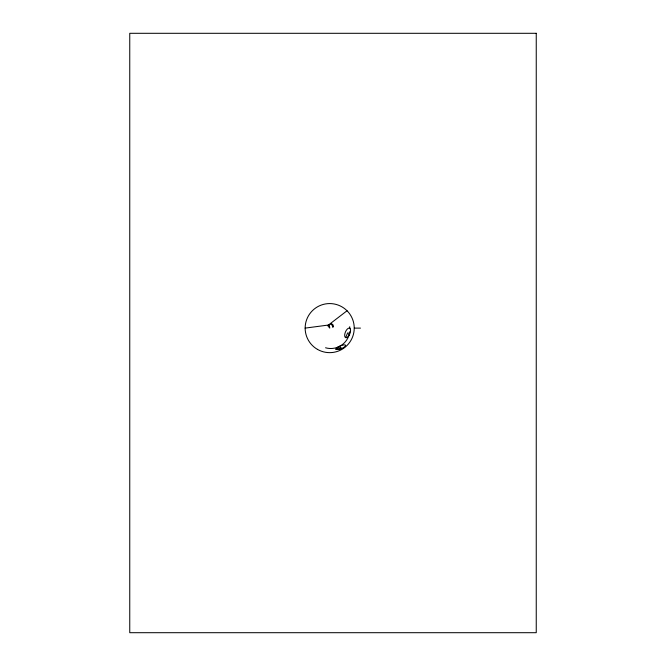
<?xml version="1.0" encoding="UTF-8"?>
<svg xmlns="http://www.w3.org/2000/svg" width="666" height="666" viewBox="0 0 666 666"><rect width="100%" height="100%" fill="white"/><g stroke="black" fill="none" stroke-linecap="round" stroke-linejoin="round"><path stroke-width="1" d="M348.368 336.263L349.542 333.433L347.619 332.917L345.762 337.387L346.295 337.695M347.061 310.747L327.697 325.607L329.745 328.097L329.329 324.925L305.128 328.113M335.939 349.3L340.776 347.302L341.375 348.351L338.453 349.558M354.312 328.113L360.464 328.113M331.144 323.976L333.1 326.765M349.758 331.701A19.114 19.114 0 0 1 325.549 347.785M349.708 326.715A19.114 19.114 0 0 1 349.891 328.704M332.709 327.372A1.998 1.998 0 0 0 333.025 326.956L333.225 326.473A1.998 1.998 0 0 0 331.293 323.951L330.777 324.026A1.998 1.998 0 0 0 330.294 324.225M348.834 335.672L347.327 337.287L345.895 337.729A5.137 2.381 -67.5 0 1 345.562 331.676A5.137 2.381 -67.5 0 1 350.058 328.529A5.137 2.381 -67.5 0 1 348.834 335.672M338.728 349.517L335.914 349.275A5.245 1.482 -22.5 0 1 341.175 345.562A5.245 1.482 -22.5 0 1 345.488 345.929A5.245 1.482 -22.5 0 1 338.728 349.517M536.247 33.3L129.753 33.3L129.753 632.7L536.247 632.7L536.247 33.3M317.424 349.359A24.534 24.534 0 0 0 354.229 328.113A24.534 24.534 0 0 0 317.424 306.86A24.534 24.534 0 0 0 317.424 349.359"/></g></svg>
